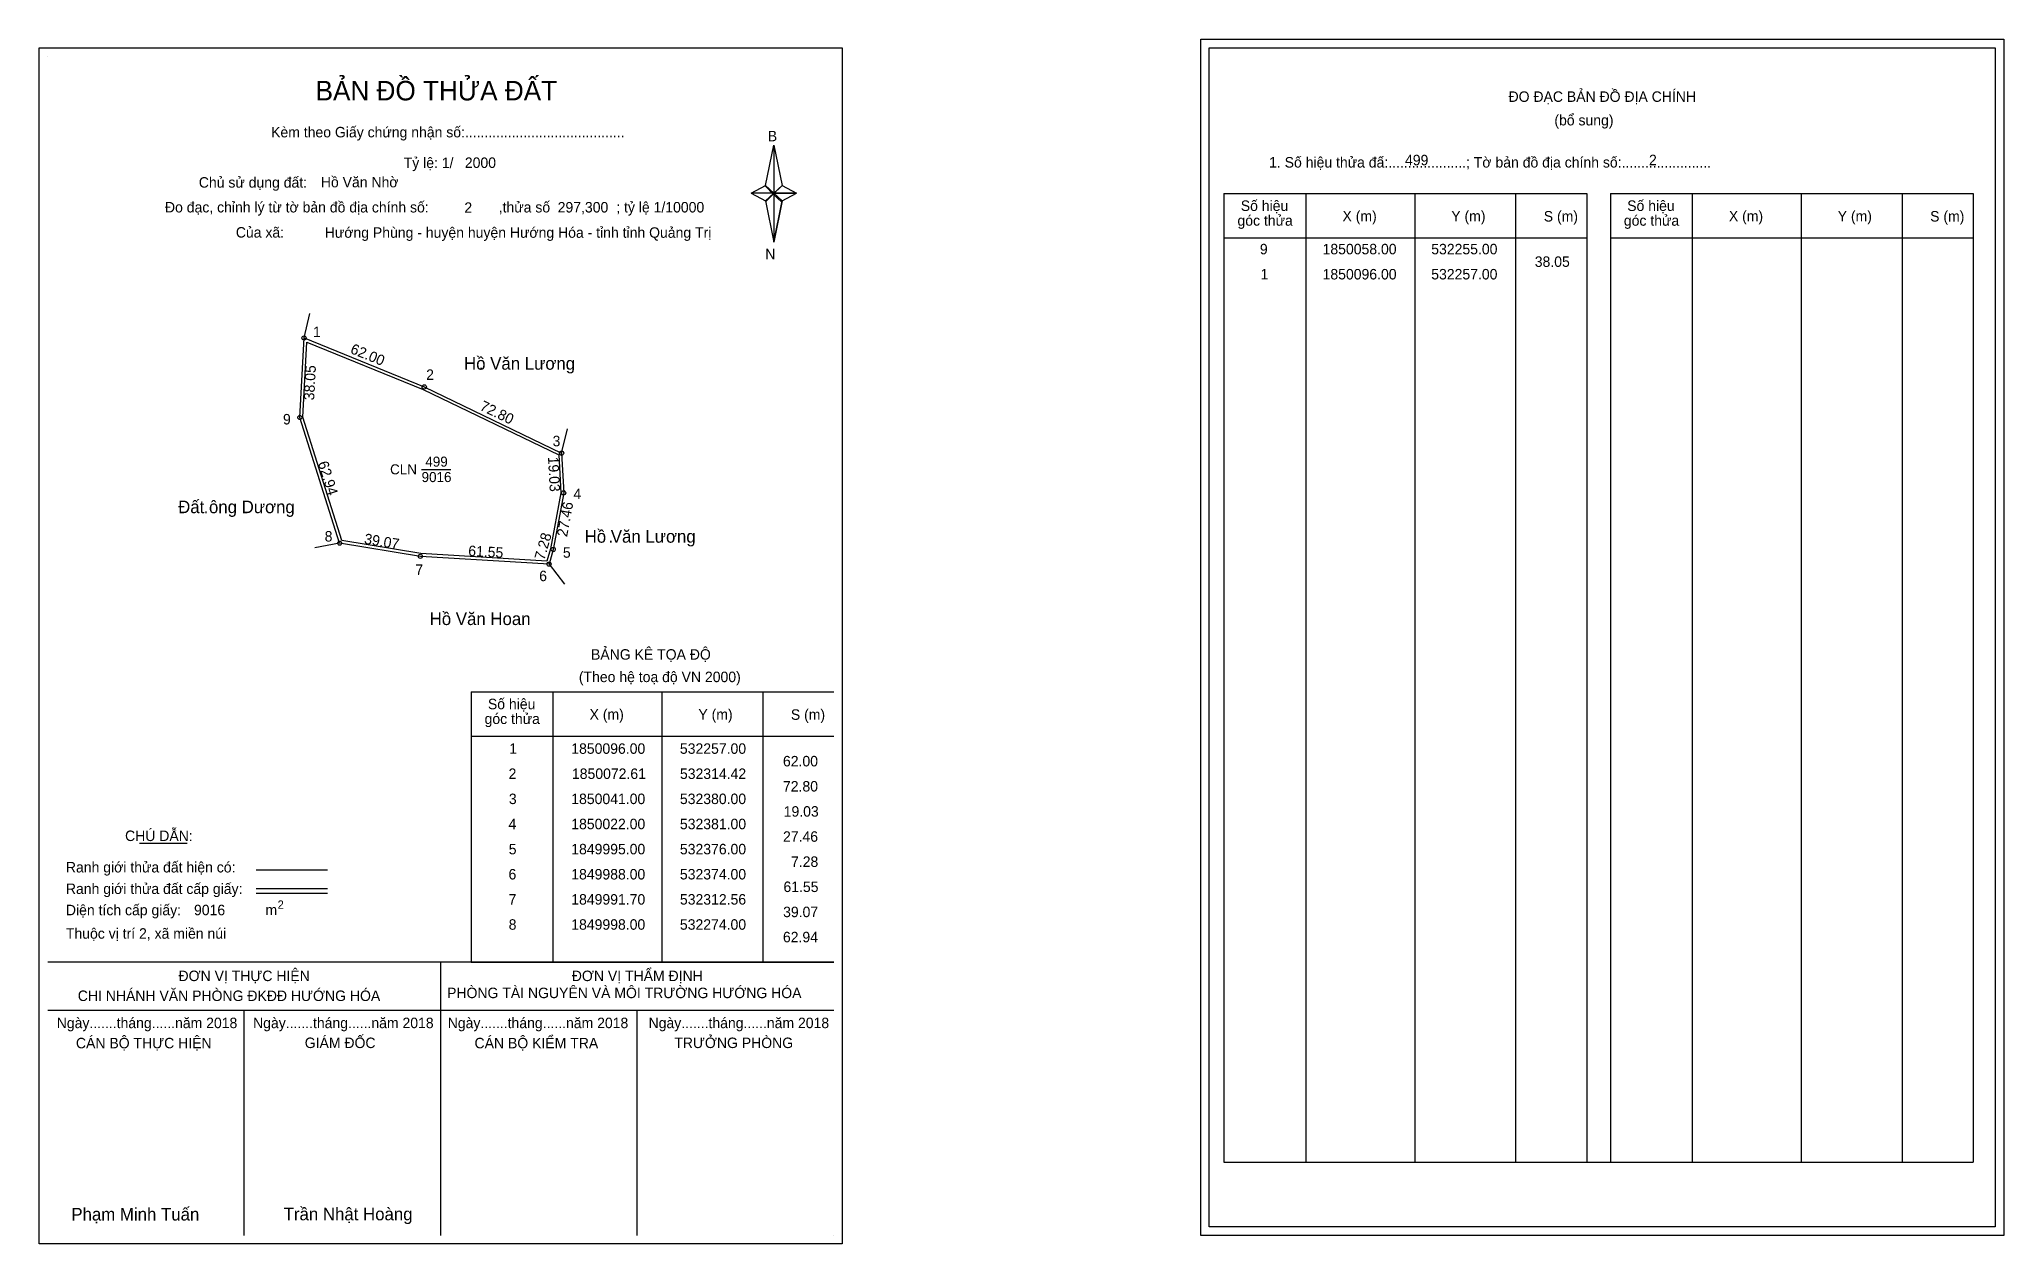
# Model space of a CAD drawing. Extents: x 532131 to 533069, y 1849663 to 1850239.
import ezdxf

# ---------------------------------------------------------------- set-up
doc = ezdxf.new("R2010")
doc.units = 0
for name, color, linetype in [('Level 1', 7, 'Continuous'), ('Level 10', 7, 'Continuous'), ('Level 11', 7, 'Continuous'), ('Level 13', 7, 'Continuous'), ('Level 27', 7, 'Continuous'), ('Level 3', 7, 'Continuous'), ('Level 36', 7, 'Continuous'), ('Level 49', 7, 'Continuous'), ('Level 53', 7, 'Continuous'), ('Level 55', 7, 'Continuous'), ('Level 6', 7, 'Continuous'), ('Level 60', 7, 'Continuous'), ('Level 63', 7, 'Continuous'), ('Level 9', 7, 'Continuous')]:
    doc.layers.add(name, color=color, linetype=linetype)

msp = doc.modelspace()

# ---------------------------------------------------------------- linework, layer by layer
at = {"layer": 'Level 1'}
for p, q in [((532134.59, 1850230.61), (532134.59, 1850230.61)), ((532689.24, 1850234.61), (532689.24, 1850234.61)), ((532477.44, 1850168.85), (532481.37, 1850188.13)), ((532481.37, 1850188.13), (532481.37, 1850165.08)), ((532481.37, 1850188.13), (532485.31, 1850168.85)), ((532470.55, 1850165.08), (532477.44, 1850168.85)), ((532477.44, 1850168.85), (532481.37, 1850165.08)), ((532481.08, 1850164.64), (532477.44, 1850168.41)), ((532481.37, 1850165.08), (532477.44, 1850161.4)), ((532481.08, 1850164.64), (532477.44, 1850160.96)), ((532477.44, 1850160.96), (532481.08, 1850164.64)), ((532485.01, 1850168.41), (532481.08, 1850164.64)), ((532481.08, 1850164.64), (532485.01, 1850168.41)), ((532485.01, 1850160.96), (532481.08, 1850164.64)), ((532485.31, 1850168.85), (532481.37, 1850165.08)), ((532481.37, 1850165.08), (532481.37, 1850141.68)), ((532481.37, 1850165.08), (532492.19, 1850165.08)), ((532481.37, 1850165.08), (532485.31, 1850161.4)), ((532485.31, 1850161.4), (532492.19, 1850165.08)), ((532696.3, 1850164.9), (532869.51, 1850164.9)), ((532735.48, 1849702.37), (532735.48, 1850164.9)), ((532787.63, 1849702.37), (532787.63, 1850164.9)), ((532835.57, 1850164.9), (532835.57, 1849702.37)), ((532869.51, 1850164.9), (532869.51, 1849702.37)), ((532880.82, 1850164.9), (533054.02, 1850164.9)), ((532920, 1849702.37), (532920, 1850164.9)), ((532972.14, 1849702.37), (532972.14, 1850164.9)), ((533020.09, 1850164.9), (533020.09, 1849702.37)), ((533054.02, 1850164.9), (533054.02, 1849702.37)), ((532477.44, 1850161.4), (532481.37, 1850141.68)), ((532485.31, 1850161.4), (532481.37, 1850141.68)), ((532696.3, 1850143.85), (532869.51, 1850143.85)), ((532880.82, 1850143.85), (533054.02, 1850143.85)), ((532336.78, 1849926.96), (532509.98, 1849926.96)), ((532375.96, 1849797.91), (532375.96, 1849926.96)), ((532428.1, 1849797.91), (532428.1, 1849926.96)), ((532476.05, 1849926.96), (532476.05, 1849797.91)), ((532336.78, 1849905.9), (532509.98, 1849905.9)), ((532178.43, 1849854.74), (532201.23, 1849854.74)), ((532234.16, 1849841.94), (532268.18, 1849841.94)), ((532234.16, 1849833.04), (532268.18, 1849833.04)), ((532234.16, 1849830.85), (532268.18, 1849830.85)), ((532348.25, 1849797.91), (532134.59, 1849797.91)), ((532509.98, 1849797.91), (532300.3, 1849797.91)), ((532322.29, 1849667.46), (532322.29, 1849797.91)), ((532336.78, 1849797.9), (532509.98, 1849797.9)), ((532509.99, 1849774.81), (532134.59, 1849774.81)), ((532228.44, 1849667.46), (532228.44, 1849774.81)), ((532416.14, 1849667.46), (532416.14, 1849774.81)), ((532696.3, 1849702.37), (533054.02, 1849702.37)), ((532509.98, 1849667.46), (532509.98, 1849667.46)), ((533064.64, 1849671.46), (533064.64, 1849671.46))]:
    msp.add_line(p, q, dxfattribs=at)
for points in [[(532477.44, 1850168.85), (532481.37, 1850188.13), (532481.37, 1850165.08)], [(532470.55, 1850165.08), (532477.44, 1850161.4), (532481.37, 1850165.08)], [(532481.37, 1850165.08), (532485.31, 1850168.85), (532492.19, 1850165.08)], [(532481.37, 1850165.08), (532481.37, 1850141.68), (532485.31, 1850161.4)]]:
    msp.add_lwpolyline(points, close=True, dxfattribs=at)
at = {"layer": 'Level 10'}
for p, q in [((532312.56, 1849991.7), (532274, 1849998)), ((532374, 1849988), (532312.56, 1849991.7))]:
    msp.add_line(p, q, dxfattribs=at)
for points in [[(532380, 1850041), (532381, 1850022), (532376, 1849995), (532374, 1849988), (532312.56, 1849991.7), (532274, 1849998), (532255, 1850058), (532257, 1850096), (532314.42, 1850072.61)], [(532378.65, 1850040.1), (532379.59, 1850022.09), (532374.64, 1849995.32), (532372.96, 1849989.47), (532312.72, 1849993.09), (532275.07, 1849999.24), (532256.41, 1850058.18), (532258.29, 1850093.96), (532313.85, 1850071.33)]]:
    msp.add_lwpolyline(points, close=True, dxfattribs=at)
at = {"layer": 'Level 11'}
for centre in [(532257, 1850096), (532314.42, 1850072.61), (532255, 1850058), (532380, 1850041), (532380, 1850041), (532381, 1850022), (532274, 1849998), (532376, 1849995), (532312.56, 1849991.7), (532374, 1849988)]:
    msp.add_circle(centre, 1, dxfattribs=at)
at = {"layer": 'Level 27'}
for p, q in [((532257, 1850096), (532259.85, 1850107.66)), ((532380, 1850041), (532382.78, 1850052.67)), ((532274, 1849998), (532262.21, 1849995.77)), ((532374, 1849988), (532381.32, 1849978.49))]:
    msp.add_line(p, q, dxfattribs=at)
at = {"layer": 'Level 3'}
for p, q in [((532696.3, 1850164.9), (532696.3, 1849702.37)), ((532880.82, 1850164.9), (532880.82, 1849702.37)), ((532336.78, 1849926.96), (532336.78, 1849797.91))]:
    msp.add_line(p, q, dxfattribs=at)
at = {"layer": 'Level 63'}
for points in [[(532130.59, 1850234.61), (532513.99, 1850234.61), (532513.99, 1849663.46), (532130.59, 1849663.46)], [(532685.24, 1850238.61), (533068.64, 1850238.61), (533068.64, 1849667.46), (532685.24, 1849667.46)], [(532689.24, 1850234.61), (533064.64, 1850234.61), (533064.64, 1849671.46), (532689.24, 1849671.46)]]:
    msp.add_lwpolyline(points, close=True, dxfattribs=at)
at = {"layer": 'Level 9'}
msp.add_line((532313.13, 1850033.25), (532327.07, 1850033.25), dxfattribs=at)

# ---------------------------------------------------------------- texts
at = {"layer": 'Level 1'}
for s, height, p in [('BẢN ĐỒ THỬA ĐẤT', 9.3313, (532262.52, 1850209.43)), ('ĐO ĐẠC BẢN ĐỒ ĐỊA CHÍNH', 5, (532832.19, 1850208.73)), ('(bổ sung)', 5, (532854.07, 1850197.49)), ('Kèm theo Giấy chứng nhận số:.........................................', 5, (532241.29, 1850191.77)), ('B', 5, (532478.46, 1850189.89)), ('1. Số hiệu thửa đấ:....................; Tờ bản đồ địa chính số:.......................', 5, (532717.85, 1850177.37)), ('Chủ sử dụng đất:', 5, (532206.77, 1850167.78)), ('Đo đạc, chỉnh lý từ tờ bản đồ địa chính số:                  ,thửa số                 ; tỷ lệ 1/10000', 5, (532190.6, 1850155.92)), ('góc thửa', 5, (532702.75, 1850149.58)), ('Số hiệu', 5, (532704.33, 1850156.64)), ('X (m)', 5, (532752.9, 1850151.69)), ('Y (m)', 5, (532804.85, 1850151.69)), ('S (m)', 5, (532849.01, 1850151.59)), ('góc thửa', 5, (532887.26, 1850149.58)), ('Số hiệu', 5, (532888.85, 1850156.64)), ('X (m)', 5, (532937.41, 1850151.69)), ('Y (m)', 5, (532989.37, 1850151.69)), ('S (m)', 5, (533033.52, 1850151.59)), ('Của xã:', 5, (532224.45, 1850143.92)), ('N', 5, (532477.26, 1850133.55)), ('BẢNG KÊ TỌA ĐỘ', 5, (532394.05, 1849942.36)), ('(Theo hệ toạ độ VN 2000)', 5, (532388.24, 1849931.64)), ('Số hiệu', 5, (532344.81, 1849918.69)), ('góc thửa', 5, (532343.23, 1849911.63)), ('X (m)', 5, (532393.37, 1849913.74)), ('Y (m)', 5, (532445.33, 1849913.74)), ('S (m)', 5, (532489.48, 1849913.64)), ('CHÚ DẪN:', 5, (532171.55, 1849855.75)), ('Ranh giới thửa đất hiện có:', 5, (532143.29, 1849840.75)), ('Ranh giới thửa đất cấp giấy:', 5, (532143.29, 1849830.47)), ('2', 4, (532244.39, 1849823.38)), ('Diện tích cấp giấy:', 5, (532143.29, 1849820.31)), ('m', 5, (532238.6, 1849820.36)), ('Thuộc vị trí 2, xã miền núi', 5, (532143.29, 1849809.11)), ('ĐƠN VỊ THỰC HIỆN', 5, (532197.06, 1849788.87)), ('ĐƠN VỊ THẨM ĐỊNH', 5, (532384.86, 1849788.87)), ('CHI NHÁNH VĂN PHÒNG ĐKĐĐ HƯỚNG HÓA', 5, (532148.97, 1849779.36)), ('PHÒNG TÀI NGUYÊN VÀ MÔI TRƯỜNG HƯỚNG HÓA', 5, (532325.31, 1849780.73)), ('Ngày.......tháng......năm 2018', 5, (532138.92, 1849766.4)), ('Ngày.......tháng......năm 2018', 5, (532232.67, 1849766.4)), ('Ngày.......tháng......năm 2018', 5, (532325.62, 1849766.4)), ('Ngày.......tháng......năm 2018', 5, (532421.53, 1849766.4)), ('CÁN BỘ THỰC HIỆN', 5, (532148.09, 1849756.77)), ('GIÁM ĐỐC', 5, (532257.35, 1849756.89)), ('CÁN BỘ KIỂM TRA', 5, (532338.43, 1849756.77)), ('TRƯỞNG PHÒNG', 5, (532433.81, 1849756.89)), ('Phạm Minh Tuấn', 6, (532145.91, 1849674.54)), ('Trần Nhật Hoàng', 6, (532247.29, 1849674.64))]:
    msp.add_text(s, height=height, dxfattribs=at).set_placement(p)
at = {"layer": 'Level 11'}
msp.add_text('Tỷ lệ: 1/', height=5, dxfattribs=at).set_placement((532304.6, 1850177.14))
at = {"layer": 'Level 13'}
for s, p in [('CLN', (532298.1, 1850030.85)), ('499', (532314.93, 1850034.53)), ('9016', (532313.14, 1850027.17))]:
    msp.add_text(s, height=4.8, dxfattribs=at).set_placement(p)
at = {"layer": 'Level 36'}
for p in [(532340.52, 1850080.83), (532209.08, 1850012.32), (532402.46, 1849998.22)]:
    msp.add_text('.', height=6, dxfattribs=at).set_placement(p)
at = {"layer": 'Level 49'}
for s, rotation, p in [('62.00', 337.83651, (532278.74, 1850088.87)), ('38.05', 86.98721, (532261.84, 1850066.14)), ('72.80', 334.26562, (532340.54, 1850061.8)), ('62.94', 287.57126, (532263.55, 1850036.28)), ('19.03', 273.01279, (532373.49, 1850039.15)), ('27.46', 79.50852, (532382.59, 1850000.76)), ('39.07', 350.7209, (532285.5, 1849997.74)), ('61.55', 356.55373, (532335.32, 1849991.93)), ('7.28', 74.0546, (532371.74, 1849989.6))]:
    msp.add_text(s, height=5, rotation=rotation, dxfattribs=at).set_placement(p)
at = {"layer": 'Level 53'}
for s, p in [('9', (532713.45, 1850135.93)), ('1850058.00', (532743.39, 1850135.93)), ('532255.00', (532795.28, 1850135.93)), ('1', (532713.75, 1850123.93)), ('1850096.00', (532743.39, 1850123.93)), ('532257.00', (532795.28, 1850123.93)), ('38.05', (532844.71, 1850129.93)), ('1', (532354.98, 1849897.4)), ('1850096.00', (532384.62, 1849897.4)), ('532257.00', (532436.5, 1849897.4)), ('62.00', (532485.71, 1849891.4)), ('2', (532354.68, 1849885.4)), ('1850072.61', (532384.94, 1849885.4)), ('532314.42', (532436.52, 1849885.4)), ('72.80', (532485.71, 1849879.4)), ('3', (532354.83, 1849873.4)), ('1850041.00', (532384.62, 1849873.4)), ('532380.00', (532436.5, 1849873.4)), ('4', (532354.65, 1849861.4)), ('1850022.00', (532384.62, 1849861.4)), ('532381.00', (532436.5, 1849861.4)), ('19.03', (532486.06, 1849867.4)), ('27.46', (532485.73, 1849855.4)), ('5', (532354.77, 1849849.4)), ('1849995.00', (532384.62, 1849849.4)), ('532376.00', (532436.5, 1849849.4)), ('7.28', (532489.57, 1849843.4)), ('6', (532354.66, 1849837.4)), ('1849988.00', (532384.62, 1849837.4)), ('532374.00', (532436.5, 1849837.4)), ('61.55', (532485.94, 1849831.4)), ('7', (532354.69, 1849825.4)), ('1849991.70', (532384.62, 1849825.4)), ('532312.56', (532436.51, 1849825.4)), ('8', (532354.73, 1849813.4)), ('1849998.00', (532384.62, 1849813.4)), ('532274.00', (532436.5, 1849813.4)), ('39.07', (532485.78, 1849819.4)), ('62.94', (532485.7, 1849807.4))]:
    msp.add_text(s, height=5, dxfattribs=at).set_placement(p)
at = {"layer": 'Level 55'}
for s, height, p in [('498', 0.22, (532256.77, 1850095.78)), ('498', 0.22, (532256.77, 1850095.78)), ('1', 0.8, (532256.78, 1850096)), ('0', 0.22, (532256.92, 1850095.78)), ('0', 0.22, (532256.92, 1850095.78)), ('498', 0.22, (532314.19, 1850072.39)), ('498', 0.22, (532314.19, 1850072.39)), ('2', 0.8, (532314.15, 1850072.61)), ('9', 0.8, (532254.73, 1850058)), ('0', 0.22, (532254.92, 1850057.78)), ('0', 0.22, (532254.92, 1850057.78)), ('498', 0.22, (532379.77, 1850040.78)), ('498', 0.22, (532379.77, 1850040.78)), ('3', 0.8, (532379.75, 1850041)), ('0', 0.22, (532379.92, 1850040.78)), ('4', 0.8, (532380.72, 1850022)), ('0', 0.22, (532380.92, 1850021.78)), ('8', 0.8, (532273.74, 1849998)), ('0', 0.22, (532273.92, 1849997.78)), ('0', 0.22, (532273.92, 1849997.78)), ('0', 0.22, (532273.92, 1849997.78)), ('5', 0.8, (532375.74, 1849995)), ('7', 0.8, (532312.29, 1849991.7)), ('0', 0.22, (532312.48, 1849991.48)), ('6', 0.8, (532373.73, 1849988)), ('0', 0.22, (532373.92, 1849987.78)), ('0', 0.22, (532373.92, 1849987.78)), ('0', 0.22, (532375.92, 1849994.78))]:
    msp.add_text(s, height=height, dxfattribs=at).set_placement(p)
at = {"layer": 'Level 6'}
for s, p in [('499', (532782.75, 1850178.45)), ('2', (532899.24, 1850178.49)), ('2000', (532333.8, 1850177.18)), ('Hồ Văn Nhờ', (532265.04, 1850167.91)), ('2', (532333.57, 1850155.74)), ('297,300', (532378.13, 1850155.9)), (' Hướng Phùng - huyện huyện Hướng Hóa - tỉnh tỉnh Quảng Trị', (532265.06, 1850143.83)), ('9016', (532204.47, 1849820.32))]:
    msp.add_text(s, height=5, dxfattribs=at).set_placement(p)
at = {"layer": 'Level 60'}
for s, p in [('Hồ Văn Lương', (532333.42, 1850080.83)), ('Đất ông Dương', (532196.9, 1850012.32)), ('Hồ Văn Lương', (532391.02, 1849998.22)), ('Hồ Văn Hoan', (532317.01, 1849958.9))]:
    msp.add_text(s, height=6, dxfattribs=at).set_placement(p)
at = {"layer": 'Level 9'}
for s, p in [('1', (532261.31, 1850096.41)), ('2', (532315.32, 1850075.96)), ('9', (532246.96, 1850054.69)), ('3', (532375.71, 1850044.28)), ('4', (532385.67, 1850019.08)), ('8', (532266.87, 1849998.78)), ('5', (532380.63, 1849991.04)), ('7', (532310.17, 1849982.84)), ('6', (532369.3, 1849979.85))]:
    msp.add_text(s, height=5, dxfattribs=at).set_placement(p)

doc.saveas('drawing.dxf')
